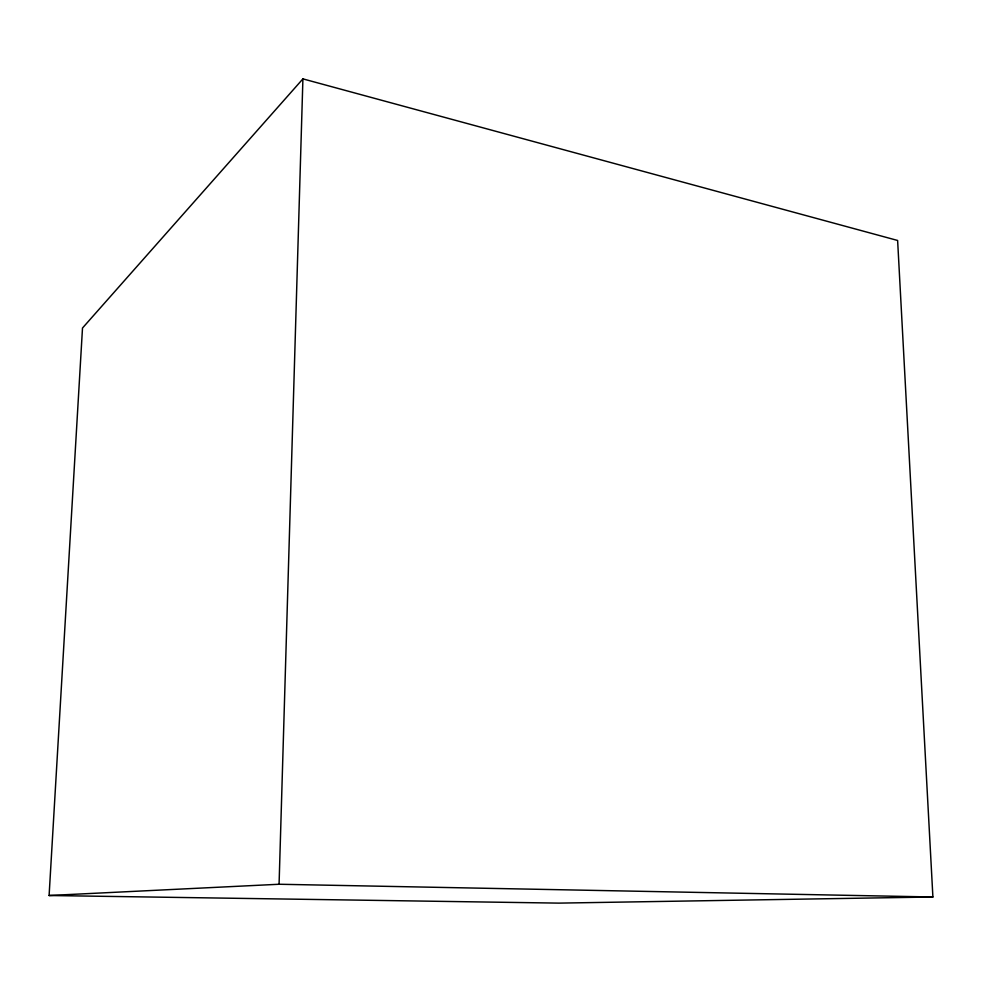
<?xml version="1.0" encoding="UTF-8"?>
<svg xmlns="http://www.w3.org/2000/svg" width="982" height="982" viewBox="0 0 982 982"><rect width="100%" height="100%" fill="white"/><g stroke="black" fill="none" stroke-linecap="round" stroke-linejoin="round"><path stroke-width="1.47" d="M49.1 895.51L279.072 884.254L302.91 78.879L897.622 240.467L932.9 896.996L558.905 903.121L49.1 895.51L82.5 328.025L302.91 78.879M279.072 884.254L932.9 896.996"/></g></svg>
